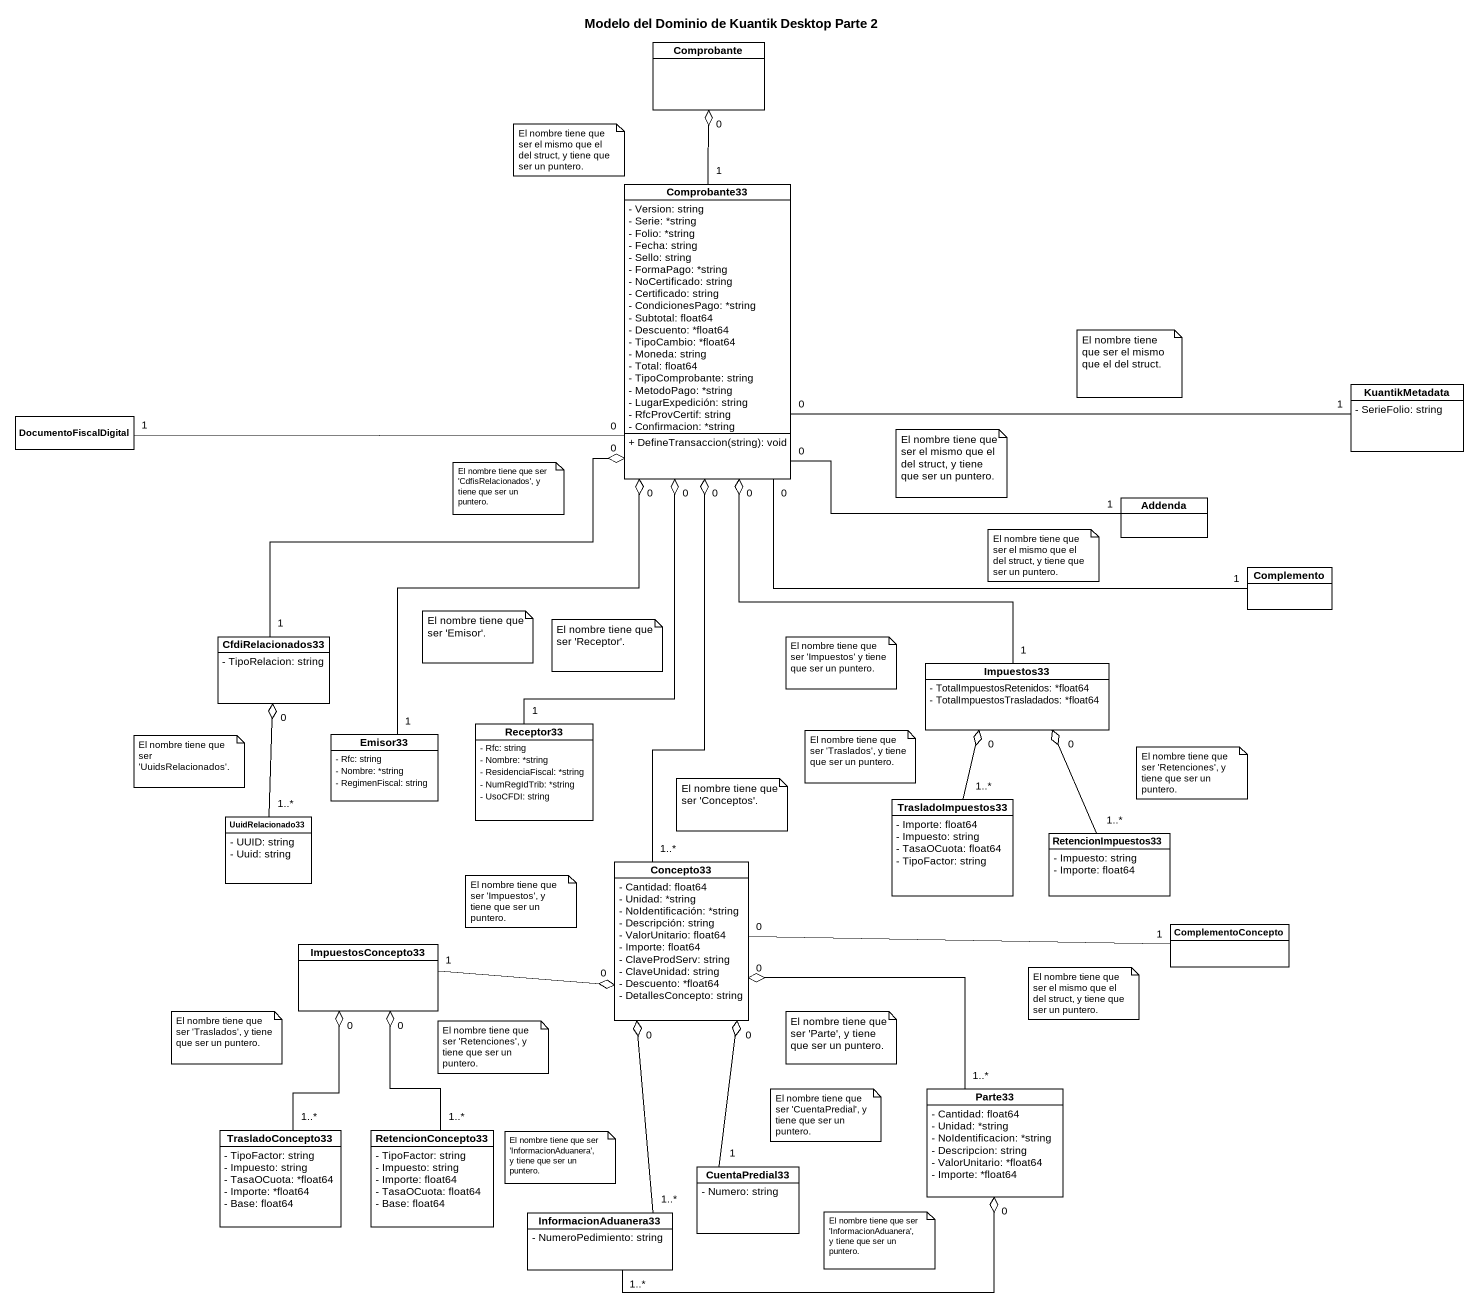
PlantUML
@startuml
title Modelo del Dominio de Kuantik Desktop Parte 2
hide circle
hide empty members
skinparam classAttributeIconSize 0
class Comprobante
class Comprobante33 {
  - Version: string
  - Serie: *string
  - Folio: *string
  - Fecha: string
  - Sello: string
  - FormaPago: *string
  - NoCertificado: string
  - Certificado: string
  - CondicionesPago: *string
  - Subtotal: float64
  - Descuento: *float64
  - TipoCambio: *float64
  - Moneda: string
  - Total: float64
  - TipoComprobante: string
  - MetodoPago: *string
  - LugarExpedición: string
  - RfcProvCertif: string
  - Confirmacion: *string
  + DefineTransaccion(string): void
}
class DocumentoFiscalDigital
class KuantikMetadata {
  - SerieFolio: string
}
class Addenda
class Complemento
class CfdiRelacionados33 {
  - TipoRelacion: string
}
class Impuestos33 {
  - TotalImpuestosRetenidos: *float64
  - TotalImpuestosTrasladados: *float64
}
class Emisor33 {
  - Rfc: string
  - Nombre: *string
  - RegimenFiscal: string
}
class Receptor33 {
  - Rfc: string
  - Nombre: *string
  - ResidenciaFiscal: *string
  - NumRegIdTrib: *string
  - UsoCFDI: string
}
class TrasladoImpuestos33 {
  - Importe: float64
  - Impuesto: string
  - TasaOCuota: float64
  - TipoFactor: string
}
class UuidRelacionado33 {
  - UUID: string
  - Uuid: string
}
class RetencionImpuestos33 {
  - Impuesto: string
  - Importe: float64
}
class Concepto33 {
  - Cantidad: float64
  - Unidad: *string
  - NoIdentificación: *string
  - Descripción: string
  - ValorUnitario: float64
  - Importe: float64
  - ClaveProdServ: string
  - ClaveUnidad: string
  - Descuento: *float64
  - DetallesConcepto: string
}
class ComplementoConcepto
class ImpuestosConcepto33
class Parte33 {
  - Cantidad: float64
  - Unidad: *string
  - NoIdentificacion: *string
  - Descripcion: string
  - ValorUnitario: *float64
  - Importe: *float64
}
class TrasladoConcepto33 {
  - TipoFactor: string
  - Impuesto: string
  - TasaOCuota: *float64
  - Importe: *float64
  - Base: float64
}
class RetencionConcepto33 {
  - TipoFactor: string
  - Impuesto: string
  - Importe: float64
  - TasaOCuota: float64
  - Base: float64
}
class CuentaPredial33 {
  - Numero: string
}
class InformacionAduanera33 {
  - NumeroPedimiento: string
}
Comprobante33 "1" -up-o "0" Comprobante
DocumentoFiscalDigital "1" -right- "0" Comprobante33
KuantikMetadata "1" -left- "0" Comprobante33
Addenda "1" -left- "0" Comprobante33
Complemento "1" -left- "0" Comprobante33
CfdiRelacionados33 "1" -up-o "0" Comprobante33
Impuestos33 "1" -up-o "0" Comprobante33
Emisor33 "1" -up-o "0" Comprobante33
Receptor33 "1" -up-o "0" Comprobante33
TrasladoImpuestos33 "1..*" -up-o "0" Impuestos33
UuidRelacionado33 "1..*" -up-o "0" CfdiRelacionados33
RetencionImpuestos33 "1..*" -up-o "0" Impuestos33
Concepto33 "1..*" -up-o "0" Comprobante33
ComplementoConcepto "1" -left- "0" Concepto33
ImpuestosConcepto33 "1" -right-o "0" Concepto33
Parte33 "1..*" -up-o "0" Concepto33
TrasladoConcepto33 "1..*" -up-o "0" ImpuestosConcepto33
RetencionConcepto33 "1..*" -up-o "0" ImpuestosConcepto33
CuentaPredial33 "1" -up-o "0" Concepto33
InformacionAduanera33 "1..*" -up-o "0" Concepto33
InformacionAduanera33 "1..*" -right-o "0" Parte33
note as N1
  El nombre tiene que ser el mismo que el del struct, y tiene que ser un puntero.
end note
note as N2
  El nombre tiene que ser el mismo que el del struct.
end note
note as N3
  El nombre tiene que ser 'CdfisRelacionados', y tiene que ser un puntero.
end note
note as N4
  El nombre tiene que ser el mismo que el del struct, y tiene que ser un puntero.
end note
note as N5
  El nombre tiene que ser el mismo que el del struct, y tiene que ser un puntero.
end note
note as N6
  El nombre tiene que ser 'Emisor'.
end note
note as N7
  El nombre tiene que ser 'Receptor'.
end note
note as N8
  El nombre tiene que ser 'Impuestos' y tiene que ser un puntero.
end note
note as N9
  El nombre tiene que ser 'UuidsRelacionados'.
end note
note as N10
  El nombre tiene que ser 'Traslados', y tiene que ser un puntero.
end note
note as N11
  El nombre tiene que ser 'Retenciones', y tiene que ser un puntero.
end note
note as N12
  El nombre tiene que ser 'Conceptos'.
end note
note as N13
  El nombre tiene que ser 'Impuestos', y tiene que ser un puntero.
end note
note as N14
  El nombre tiene que ser el mismo que el del struct, y tiene que ser un puntero.
end note
note as N15
  El nombre tiene que ser 'Traslados', y tiene que ser un puntero.
end note
note as N16
  El nombre tiene que ser 'Retenciones', y tiene que ser un puntero.
end note
note as N17
  El nombre tiene que ser 'Parte', y tiene que ser un puntero.
end note
note as N18
  El nombre tiene que ser 'CuentaPredial', y tiene que ser un puntero.
end note
note as N19
  El nombre tiene que ser 'InformacionAduanera', y tiene que ser un puntero.
end note
note as N20
  El nombre tiene que ser 'InformacionAduanera', y tiene que ser un puntero.
end note
@enduml
